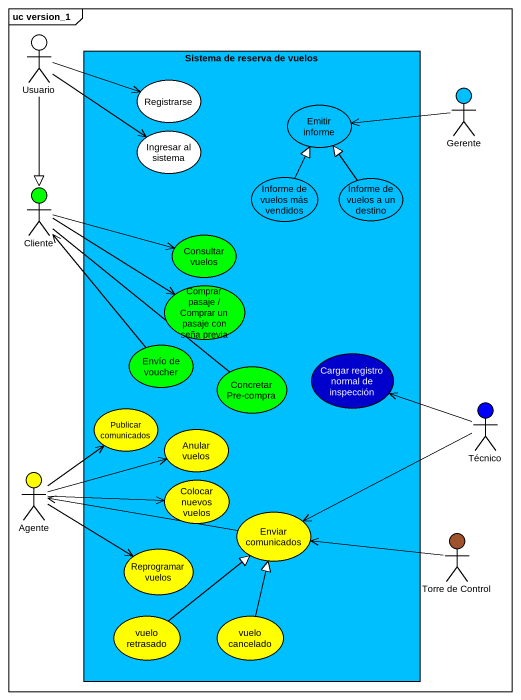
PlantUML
@startuml
mainframe uc version_1
actor Usuario
rectangle "Sistema de reserva de vuelos" as Sistema_de_reserva_de_vuelos #00BFFF {
  usecase Registrarse
  usecase "Ingresar al sistema" as Ingresar_al_sistema
  usecase "Emitir informe" as Emitir_informe #00BFFF
  usecase "Informe de vuelos más vendidos" as Informe_de_vuelos_más #00BFFF
  usecase "Informe de vuelos a un destino" as Informe_de_vuelos_a_un #00BFFF
  usecase "Consultar vuelos" as Consultar_vuelos #00FF00
  usecase "Comprar pasaje / Comprar un pasaje con seña previa" as Comprar_pasaje_Comprar_un #00FF00
  usecase "Envío de voucher" as Envío_de_voucher #00FF00
  usecase "Cargar registro normal de inspección" as Cargar_registro_normal_de #0000CD
  usecase "Concretar Pre-compra" as Concretar_Pre_compra #00FF00
  usecase "Publicar comunicados" as Publicar_comunicados #FFFF00
  usecase "Anular vuelos" as Anular_vuelos #FFFF00
  usecase "Colocar nuevos vuelos" as Colocar_nuevos_vuelos #FFFF00
  usecase "Enviar comunicados" as Enviar_comunicados #FFFF00
  usecase "Reprogramar vuelos" as Reprogramar_vuelos #FFFF00
  usecase "vuelo retrasado" as vuelo_retrasado #FFFF00
  usecase "vuelo cancelado" as vuelo_cancelado #FFFF00
}
actor Gerente #00BFFF
actor Cliente #00FF00
actor Técnico #0000FF
actor Agente #FFFF00
actor "Torre de Control" as Torre_de_Control #A0522D
Usuario -right-> Registrarse
Usuario --> Ingresar_al_sistema
Usuario --|> Cliente
Gerente -left-> Emitir_informe
Cliente -right-> Consultar_vuelos
Cliente -right-> Comprar_pasaje_Comprar_un
Cliente <-- Envío_de_voucher
Cliente -- Concretar_Pre_compra
Informe_de_vuelos_más -up-|> Emitir_informe
Informe_de_vuelos_a_un -up-|> Emitir_informe
Publicar_comunicados <-- Agente
Anular_vuelos <-left- Agente
Técnico -left-> Cargar_registro_normal_de
Técnico -left-> Enviar_comunicados
Colocar_nuevos_vuelos <-left- Agente
Enviar_comunicados -left-> Agente
Reprogramar_vuelos <-left- Agente
Torre_de_Control -left-> Enviar_comunicados
vuelo_retrasado -up-|> Enviar_comunicados
vuelo_cancelado -up-|> Enviar_comunicados
@enduml
